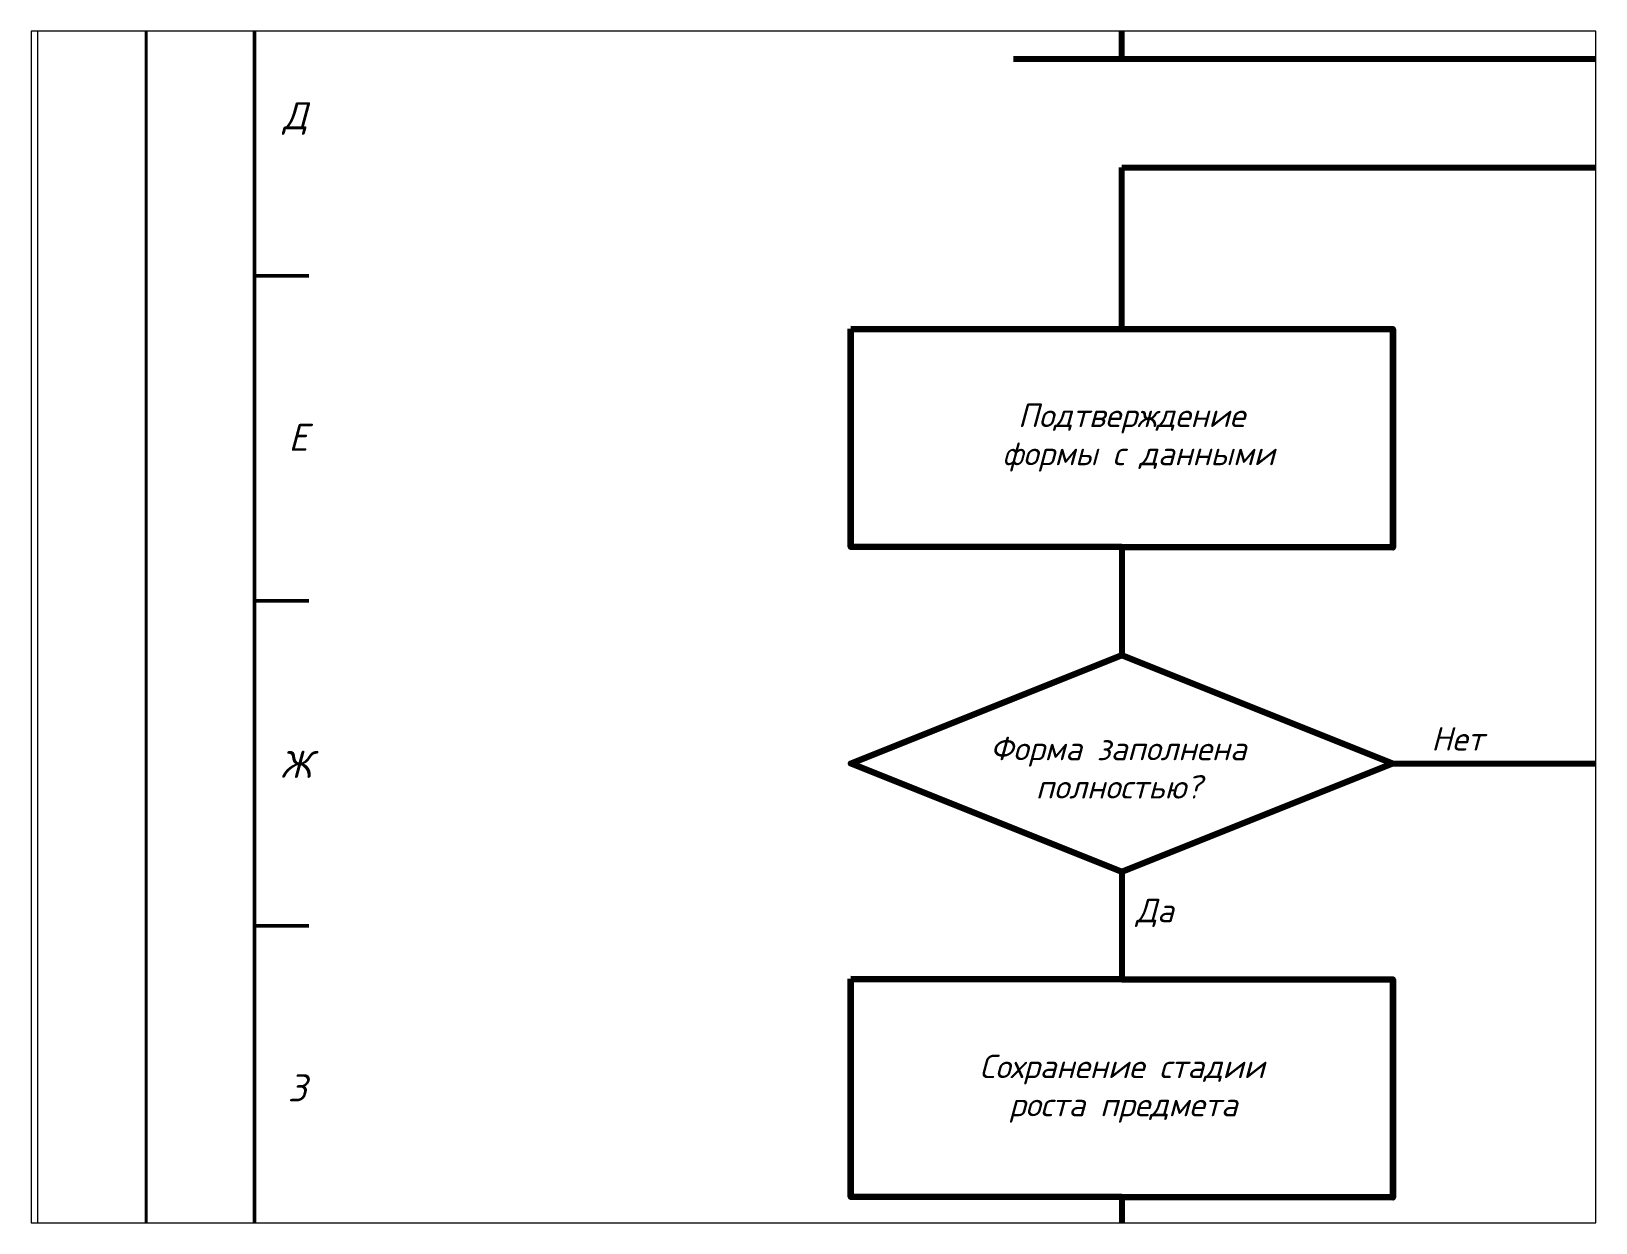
# Paper-space layout 'Layout1' of a CAD drawing. Extents: x 1.05 to 9.45, y 0.8 to 7.2.
# The model-space entities are those that its viewports show. They can reach past a viewport. Long polylines and large blocks are cut down to what shows.
import ezdxf

# ---------------------------------------------------------------- set-up
doc = ezdxf.new("R2010")
doc.units = 0
doc.header["$MEASUREMENT"] = 0
doc.layers.get('0').update_dxf_attribs({"linetype": 'CONTINUOUS'})
doc.layers.add('KONTUR', color=7, linetype='CONTINUOUS')
doc.layers.add('Основная', color=7, linetype='CONTINUOUS', lineweight=40)
doc.styles.add('PDF Helvetica', font='ISOCPEUI.TTF')

msp = doc.modelspace()

# ---------------------------------------------------------------- linework, layer by layer
at = {"lineweight": 50}
msp.add_line((3390, 180), (3390, 900), dxfattribs=at)
at = {"lineweight": 80}
for p, q in [((3550, 640), (3550, 670)), ((3770, 640), (3530, 640)), ((3550, 590), (3550, 620)), ((3550, 620), (3650, 620)), ((3550, 550), (3550, 530)), ((3600, 510), (3660, 510)), ((3550, 490), (3550, 470)), ((3550, 430), (3550, 410))]:
    msp.add_line(p, q, dxfattribs=at)
at = {"color": 7, "linetype": 'Continuous', "lineweight": 50}
for p, q in [((3390, 600), (3400, 600)), ((3390, 540), (3400, 540)), ((3390, 480), (3400, 480))]:
    msp.add_line(p, q, dxfattribs=at)
at = {"color": 7, "lineweight": 100}
for points in [[(3500, 590.23), (3600, 590.12), (3600, 549.88), (3500, 550)], [(3550, 530), (3600, 510), (3550, 490), (3500, 510)], [(3500, 470.23), (3600, 470.12), (3600, 429.88), (3500, 430)]]:
    msp.add_lwpolyline(points, close=True, dxfattribs=at)
at = {"layer": 'KONTUR', "lineweight": 0}
msp.add_line((3350, 100), (3350, 941), dxfattribs=at)
at = {"layer": 'Основная'}
msp.add_line((3370, 145), (3370, 936), dxfattribs=at)

# ---------------------------------------------------------------- texts
at = {"char_height": 5, "attachment_point": 1}
for s, insert in [('{\\fISOCPEUR|b0|i1|c204|p34;Д}', (3395.24, 632.04)), ('{\\fISOCPEUR|b0|i1|c204|p34;Е}', (3396.24, 572.7))]:
    msp.add_mtext_dynamic_manual_height_columns(s, width=3.2585, gutter_width=20, heights=[0], dxfattribs=dict(at, insert=insert))
at = {"color": 7, "lineweight": 100, "attachment_point": 7, "style": 'PDF Helvetica'}
for s, insert, char_height in [('Подтверждение', (3530.84, 570.9), 4.3289), ('формы с данными', (3527.97, 563.86), 4.3289), ('Нет', (3607.09, 512.38), 4.329), ('Форма заполнена', (3525.68, 509.41), 4.3289), ('полностью?', (3534.13, 503.52), 4.329), ('Да', (3552.6, 479.81), 4.329), ('Сохранение стадии', (3523.73, 450.74), 4.3289), ('роста предмета', (3529.18, 443.7), 4.3289)]:
    msp.add_mtext(s, dxfattribs=dict(at, insert=insert, char_height=char_height))
at = {"lineweight": 50, "char_height": 5, "attachment_point": 1}
for s, insert in [('{\\fISOCPEUR|b0|i1|c204|p34;Ж}', (3394.75, 512.33)), ('{\\fISOCPEUR|b0|i1|c204|p34;З}', (3396.1, 452.63))]:
    msp.add_mtext_dynamic_manual_height_columns(s, width=3.2585, gutter_width=20, heights=[0], dxfattribs=dict(at, insert=insert))

psp = doc.layouts.get("Layout1")

# ---------------------------------------------------------------- viewports
at = {"layer": '0'}
psp.add_viewport(center=(5.25, 4), size=(8.4, 6.4), view_center_point=(3493.1208, 535.1814), view_height=219.893187, dxfattribs=at)

doc.saveas('drawing.dxf')
